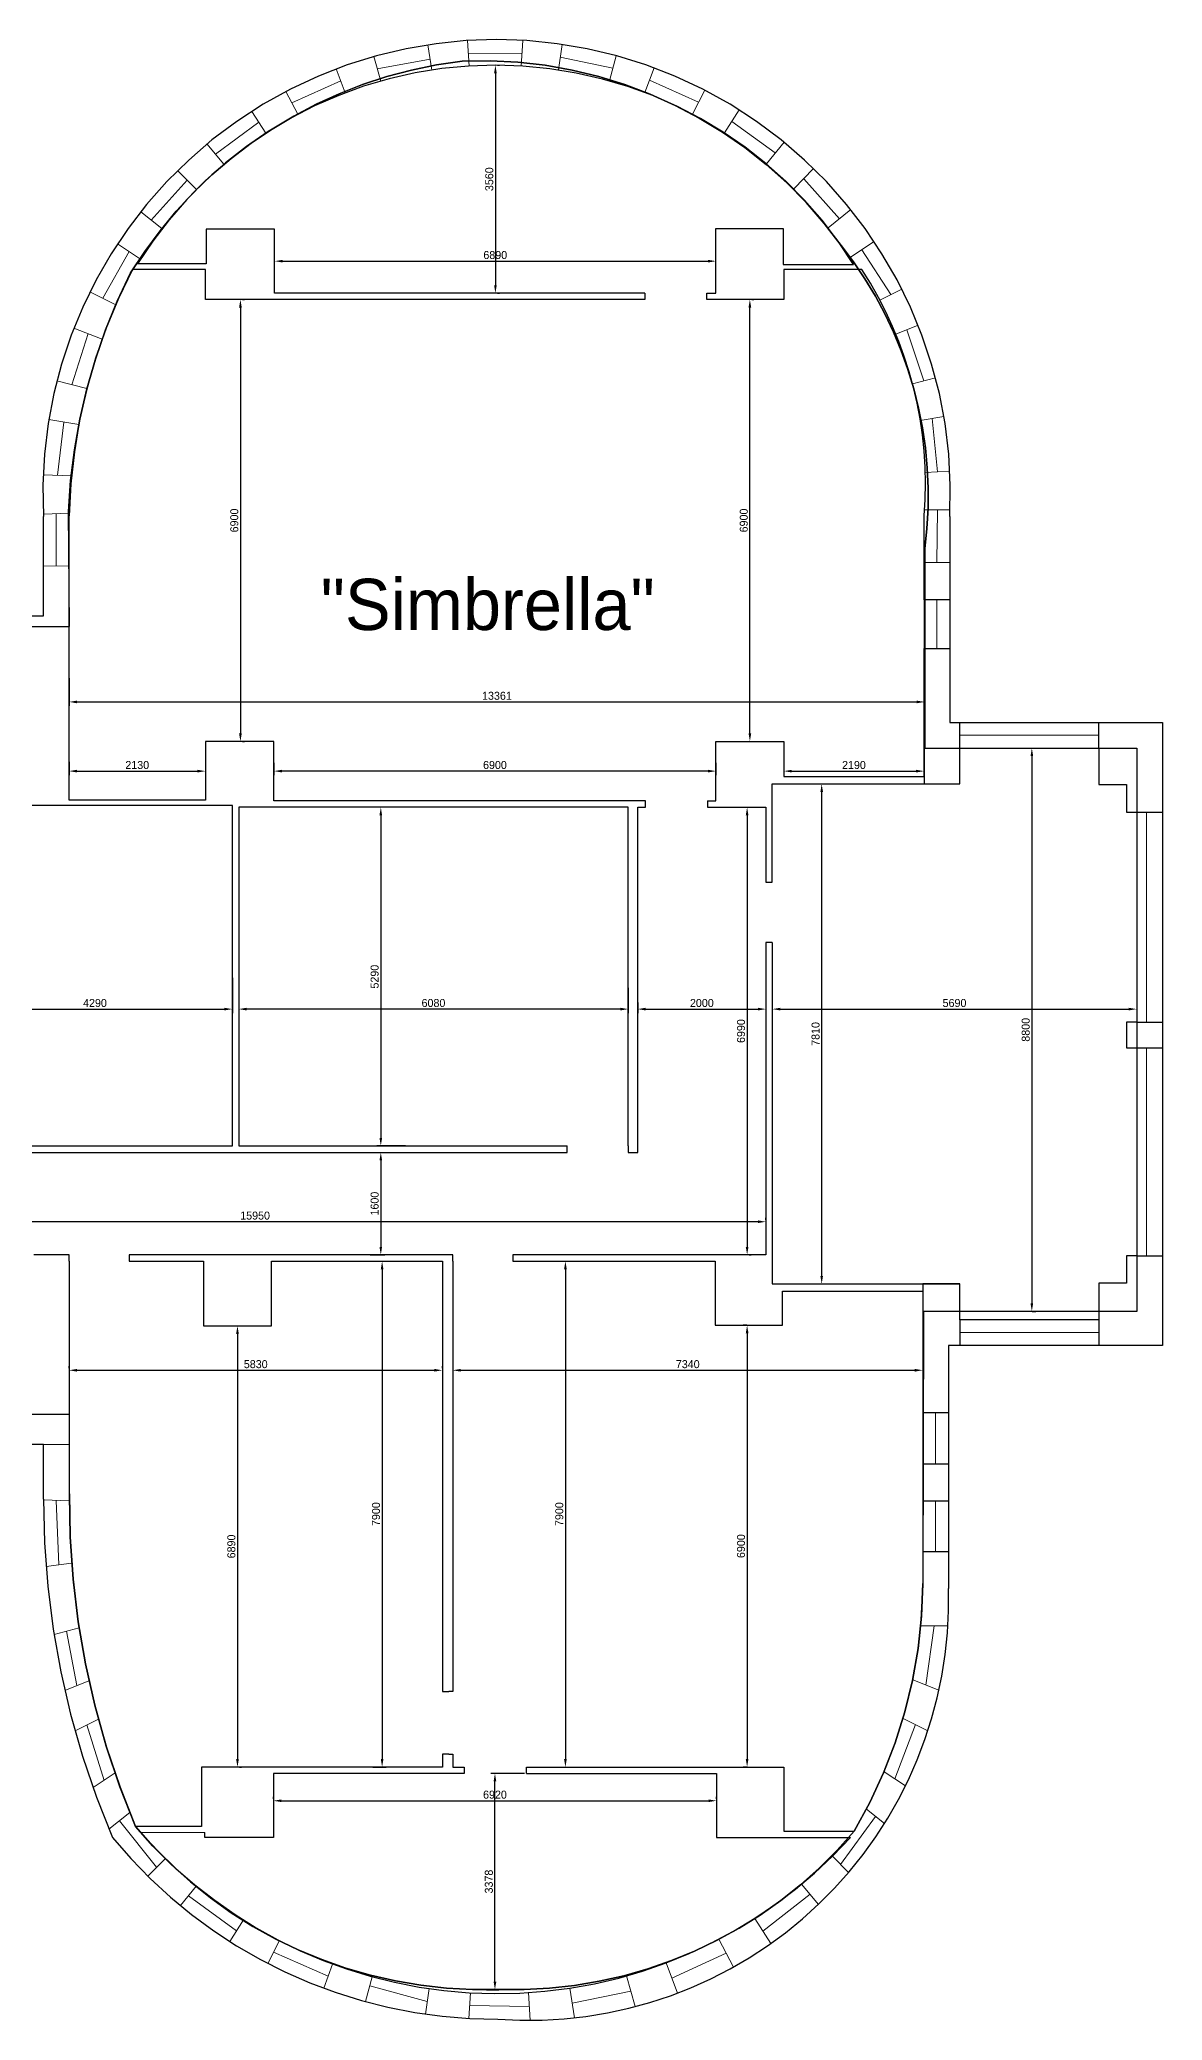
# Model space of a CAD drawing. Header units: millimetres. Extents: x 1200915 to 1252010, y -99471 to -68534.
# Drawn here: x 1234481 to 1252010, y -99471 to -68534 of the extents above; entities that cross this region are included whole.
import ezdxf

# ---------------------------------------------------------------- set-up
doc = ezdxf.new("R2010")
doc.units = ezdxf.units.MM
doc.layers.add('OFFICE_BOUNDARY', color=3, linetype='Continuous')

msp = doc.modelspace()

# ---------------------------------------------------------------- linework, layer by layer
at = {"color": 0, "lineweight": -2, "transparency": 16777216}
for p, q in [((1241628, -68934), (1241660, -68934)), ((1241597, -69059), (1241597, -72369)), ((1238150, -71962), (1238150, -71931)), ((1238275, -71994), (1244915, -71994)), ((1245040, -71962), (1245040, -71931)), ((1237647, -72594), (1237679, -72594)), ((1241628, -72494), (1241660, -72494)), ((1245601, -72594), (1245633, -72594)), ((1237616, -72719), (1237616, -79369)), ((1245570, -79369), (1245570, -72719)), ((1234940, -78508), (1234940, -78941)), ((1248301, -78508), (1248301, -78941)), ((1235065, -78878), (1248176, -78878)), ((1237647, -79494), (1237679, -79494)), ((1245601, -79494), (1245633, -79494)), ((1234940, -79816), (1234940, -80021)), ((1237070, -79816), (1237070, -80021)), ((1246100, -79800), (1246100, -80021)), ((1248290, -79800), (1248290, -80021)), ((1249972, -79724), (1249972, -88274)), ((1249987, -79599), (1250035, -79599)), ((1235065, -79959), (1236945, -79959)), ((1238140, -79831), (1238140, -80021)), ((1244915, -79959), (1238265, -79959)), ((1245040, -79831), (1245040, -80021)), ((1246225, -79959), (1248165, -79959)), ((1246691, -87844), (1246691, -80284)), ((1246723, -80159), (1246754, -80159)), ((1239877, -80524), (1239745, -80524)), ((1239808, -80649), (1239808, -85689)), ((1245396, -80524), (1245590, -80524)), ((1245527, -80649), (1245527, -87389)), ((1237490, -83185), (1237490, -83738)), ((1243670, -83344), (1243670, -83738)), ((1233325, -83676), (1237365, -83676)), ((1237590, -83543), (1237590, -83738)), ((1243545, -83676), (1237715, -83676)), ((1243820, -83573), (1243820, -83738)), ((1243945, -83676), (1245695, -83676)), ((1245820, -83573), (1245820, -83738)), ((1245920, -83573), (1245920, -83738)), ((1246045, -83676), (1251485, -83676)), ((1251610, -83573), (1251610, -83738)), ((1239642, -85914), (1239870, -85914)), ((1240193, -85814), (1239745, -85814)), ((1239808, -86039), (1239808, -87389)), ((1245695, -86997), (1229995, -86997)), ((1245820, -86966), (1245820, -86935)), ((1239642, -87514), (1239870, -87514)), ((1245558, -87514), (1245590, -87514)), ((1239514, -87614), (1239891, -87614)), ((1239828, -87739), (1239828, -95389)), ((1242690, -87739), (1242690, -95389)), ((1242721, -87614), (1242752, -87614)), ((1246723, -87969), (1246754, -87969)), ((1249976, -88399), (1250035, -88399)), ((1237570, -88749), (1237570, -95389)), ((1237601, -88624), (1237633, -88624)), ((1245524, -88614), (1245465, -88614)), ((1245527, -88739), (1245527, -95389)), ((1248270, -89060), (1248270, -89379)), ((1234940, -89285), (1234940, -89254)), ((1235065, -89317), (1240645, -89317)), ((1240770, -89285), (1240770, -89254)), ((1240930, -89169), (1240930, -89379)), ((1241055, -89317), (1248145, -89317)), ((1237601, -95514), (1237633, -95514)), ((1239685, -95514), (1239891, -95514)), ((1242721, -95514), (1242752, -95514)), ((1245524, -95514), (1245465, -95514)), ((1242049, -95614), (1241528, -95614)), ((1241590, -98867), (1241590, -95739)), ((1238130, -96009), (1238130, -95978)), ((1238255, -96041), (1244925, -96041)), ((1245050, -96009), (1245050, -95978)), ((1241458, -98992), (1241653, -98992))]:
    msp.add_line(p, q, dxfattribs=at)
at = {"color": 5, "lineweight": 5}
for p, q in [((1237902, -69825), (1237226, -70322)), ((1245966, -70304), (1245288, -69810)), ((1236782, -70727), (1236225, -71355)), ((1246968, -71331), (1246410, -70706)), ((1247772, -72517), (1247318, -71816)), ((1236308, -97080), (1235727, -96355)), ((1247531, -96285), (1246984, -97036)), ((1237557, -98071), (1236803, -97525)), ((1246509, -97502), (1245771, -98075)), ((1245198, -98422), (1244350, -98810))]:
    msp.add_line(p, q, dxfattribs=at)
for p, q in [((1234540, -77534), (1234540, -75981)), ((1248691, -75981), (1248691, -76884)), ((1248691, -76884), (1248690, -79199)), ((1232120, -77534), (1234540, -77534)), ((1248690, -79199), (1252010, -79199)), ((1252010, -79199), (1252010, -88929)), ((1252010, -88929), (1248670, -88929)), ((1248670, -88929), (1248670, -92725)), ((1234540, -90474), (1232060, -90474)), ((1234540, -91332), (1234540, -90474))]:
    msp.add_line(p, q)
at = {"color": 18, "lineweight": 30, "true_color": 0x000000}
for p, q in [((1234950, -77699), (1234932, -75906)), ((1248301, -76487), (1248301, -79599)), ((1231730, -77699), (1234950, -77699)), ((1248301, -79599), (1251610, -79599)), ((1251610, -79599), (1251610, -88399)), ((1248280, -88399), (1248270, -92649)), ((1251610, -88399), (1248280, -88399)), ((1234950, -90009), (1231820, -90009)), ((1234950, -91249), (1234950, -90009))]:
    msp.add_line(p, q, dxfattribs=at)
for points in [[(1248691, -75981), (1248699, -75493), (1248674, -75009), (1248617, -74532), (1248528, -74062), (1248407, -73601), (1248257, -73151), (1248077, -72713), (1247869, -72288), (1247632, -71878), (1247369, -71484), (1247079, -71108), (1246764, -70751), (1246424, -70415), (1246060, -70100), (1245672, -69810), (1245262, -69544), (1244835, -69307), (1244397, -69102), (1243948, -68928), (1243491, -68786), (1243028, -68676), (1242560, -68597), (1242089, -68549), (1241616, -68534), (1241143, -68549), (1240671, -68597), (1240203, -68676), (1239740, -68786), (1239283, -68928), (1238835, -69102), (1238396, -69307), (1237969, -69544), (1237559, -69810), (1237172, -70100), (1236808, -70415), (1236468, -70751), (1236152, -71108), (1235862, -71484), (1235599, -71878), (1235363, -72288), (1235154, -72713), (1234974, -73151), (1234824, -73601), (1234704, -74062), (1234615, -74532), (1234557, -75009), (1234532, -75493), (1234540, -75981)], [(1241077, -68869), (1240679, -68928), (1240287, -69009), (1239901, -69111), (1239524, -69235), (1239156, -69379), (1238797, -69543), (1238448, -69727), (1238110, -69930), (1237784, -70152), (1237471, -70391), (1237171, -70648), (1236886, -70922), (1236615, -71213), (1236361, -71519), (1236123, -71841), (1235902, -72178)], [(1247190, -72044), (1246955, -71690), (1246699, -71355), (1246424, -71039), (1246131, -70743), (1245821, -70467), (1245495, -70211), (1245154, -69977), (1244799, -69765), (1244432, -69575), (1244054, -69409), (1243665, -69267), (1243267, -69149), (1242860, -69056), (1242447, -68989), (1242027, -68948), (1241603, -68934), (1241179, -68947), (1240759, -68987), (1240345, -69054), (1239939, -69146), (1239540, -69263), (1239151, -69405), (1238772, -69570), (1238405, -69759), (1238050, -69971), (1237709, -70204), (1237383, -70459), (1237072, -70735), (1236778, -71031), (1236503, -71346), (1236246, -71681), (1236010, -72034)], [(1246997, -71751), (1246732, -71404), (1246448, -71078), (1246145, -70772), (1245826, -70486), (1245491, -70221), (1245141, -69979), (1244778, -69758), (1244402, -69561), (1244014, -69387), (1243617, -69237), (1243210, -69111), (1242795, -69010), (1242373, -68935), (1241946, -68886), (1241513, -68864), (1241077, -68869)], [(1243930, -72494), (1238150, -72494), (1238150, -71494), (1237080, -71494), (1237080, -72034), (1236010, -72034)], [(1244900, -72494), (1245040, -72494), (1245040, -71484), (1246090, -71484), (1246090, -72044), (1247190, -72044)], [(1248301, -76487), (1248335, -76170), (1248352, -75854), (1248354, -75537), (1248340, -75222), (1248310, -74909), (1248265, -74599), (1248204, -74291), (1248129, -73987), (1248038, -73687), (1247932, -73392), (1247812, -73102), (1247678, -72818), (1247529, -72540), (1247365, -72269), (1247188, -72006), (1246997, -71751)], [(1235902, -72178), (1235694, -72618), (1235511, -73067), (1235352, -73525), (1235217, -73990), (1235108, -74462), (1235024, -74939), (1234965, -75421), (1234932, -75906)], [(1235930, -72124), (1235712, -72576), (1235520, -73039), (1235355, -73511), (1235217, -73991), (1235106, -74478), (1235023, -74972), (1234967, -75470), (1234940, -75971)], [(1243930, -72494), (1243930, -72594), (1240550, -72594), (1240470, -72594), (1237070, -72594), (1237070, -72124), (1235930, -72124)], [(1247320, -72124), (1246100, -72124), (1246100, -72594), (1244900, -72594), (1244900, -72494)], [(1248291, -75971), (1248306, -75717), (1248311, -75464), (1248305, -75211), (1248289, -74959), (1248263, -74708), (1248227, -74459), (1248180, -74212), (1248124, -73967), (1248057, -73725), (1247981, -73485), (1247895, -73249), (1247799, -73015), (1247694, -72786), (1247579, -72561), (1247454, -72340), (1247320, -72124)], [(1243940, -80424), (1238140, -80424), (1238140, -79494), (1237070, -79494), (1237070, -80414), (1234940, -80414), (1234940, -75971)], [(1248691, -77284), (1248290, -77284), (1248290, -75971)], [(1244910, -80424), (1245040, -80424), (1245040, -79494), (1246100, -79494), (1246100, -80044), (1248290, -80044), (1248290, -78044), (1248691, -78044)], [(1248850, -79599), (1248850, -79199)], [(1251020, -79599), (1251020, -79199)], [(1248290, -79599), (1248290, -80159), (1248850, -80159), (1248850, -79599), (1251020, -79599), (1251020, -80169), (1251450, -80169), (1251450, -80599), (1251610, -80599), (1251610, -83879), (1251450, -83879), (1251450, -84279), (1251610, -84279), (1251610, -87529), (1251450, -87529), (1251450, -87959), (1251020, -87959), (1251020, -88529), (1248850, -88529), (1248850, -87969), (1248270, -87969), (1248270, -88489)], [(1243670, -85814), (1243670, -85914), (1243820, -85914), (1243820, -80524), (1243940, -80524), (1243940, -80424)], [(1244910, -80424), (1244910, -80524), (1245820, -80524), (1245820, -81694), (1245920, -81694)], [(1245920, -81694), (1245920, -80159), (1248290, -80159)], [(1234160, -85814), (1237490, -85814), (1237490, -80494), (1233200, -80494), (1233200, -85814)], [(1243670, -85814), (1243670, -80524), (1237590, -80524), (1237590, -85814), (1242720, -85814)], [(1251610, -80599), (1252010, -80599)], [(1245920, -82634), (1245820, -82634), (1245820, -87514), (1241870, -87514), (1241870, -87614)], [(1245920, -82634), (1245920, -87969), (1248850, -87969)], [(1251610, -83879), (1252010, -83879)], [(1251610, -84279), (1252010, -84279)], [(1234160, -85814), (1234160, -85914), (1242720, -85914), (1242720, -85814)], [(1234940, -87614), (1234940, -87514), (1234390, -87514)], [(1240930, -87614), (1240930, -87514), (1235880, -87514), (1235880, -87614)], [(1251610, -87529), (1252010, -87529)], [(1234940, -87614), (1234940, -91314)], [(1235880, -87614), (1237040, -87614), (1237040, -88624), (1238100, -88624), (1238100, -87614), (1240770, -87614), (1240770, -94334), (1240870, -94334)], [(1240930, -87614), (1240930, -94334), (1240870, -94334)], [(1241870, -87614), (1245030, -87614)], [(1245030, -87614), (1245030, -88614), (1246080, -88614), (1246080, -88084), (1248270, -88084), (1248270, -89974), (1248670, -89974)], [(1248850, -88529), (1248850, -88929)], [(1251020, -88529), (1251020, -88929)], [(1248670, -90784), (1248270, -90784), (1248270, -91354), (1248670, -91354)], [(1234950, -91249), (1234960, -91917), (1235004, -92582), (1235082, -93244), (1235195, -93900), (1235341, -94549), (1235521, -95190), (1235734, -95822), (1235980, -96444)], [(1234540, -91332), (1234557, -92010), (1234608, -92687), (1234694, -93360), (1234812, -94028)], [(1234940, -91314), (1234956, -91974), (1235005, -92631), (1235087, -93284), (1235201, -93931), (1235348, -94572), (1235527, -95206), (1235738, -95830), (1235980, -96444)], [(1248670, -92154), (1248270, -92154), (1248270, -92714)], [(1241635, -99453), (1241981, -99470), (1242327, -99468), (1242670, -99448), (1243010, -99410), (1243348, -99354), (1243681, -99282), (1244009, -99192), (1244333, -99085), (1244650, -98962), (1244961, -98822), (1245264, -98666), (1245559, -98494), (1245846, -98307), (1246124, -98104), (1246391, -97886), (1246648, -97653), (1246893, -97406), (1247122, -97149), (1247337, -96881), (1247537, -96603), (1247722, -96315), (1247891, -96019), (1248045, -95715), (1248182, -95403), (1248303, -95085), (1248408, -94761), (1248495, -94431), (1248566, -94097), (1248619, -93758), (1248654, -93416), (1248671, -93072), (1248670, -92725)], [(1247200, -96514), (1247445, -96067), (1247658, -95607), (1247841, -95135), (1247991, -94652), (1248110, -94161), (1248197, -93662), (1248250, -93157), (1248270, -92649)], [(1247200, -96514), (1247441, -96074), (1247652, -95622), (1247832, -95158), (1247983, -94683), (1248102, -94200), (1248190, -93710), (1248246, -93214), (1248270, -92714)], [(1234812, -94028), (1234965, -94689), (1235150, -95342), (1235368, -95984), (1235618, -96615)], [(1240870, -95314), (1240770, -95314), (1240770, -95514), (1237010, -95514), (1237010, -96444), (1235980, -96444)], [(1240870, -95314), (1240930, -95314), (1240930, -95514), (1241110, -95514), (1241110, -95614)], [(1242080, -95614), (1242080, -95514), (1246100, -95514), (1246100, -96514), (1247200, -96514)], [(1241110, -95614), (1238130, -95614), (1238130, -96614), (1237060, -96614), (1237060, -96534)], [(1242080, -95614), (1245050, -95614), (1245050, -96614), (1247140, -96614)], [(1235980, -96444), (1236250, -96749), (1236535, -97036), (1236835, -97306), (1237148, -97557), (1237474, -97789), (1237812, -98002), (1238161, -98195), (1238519, -98369), (1238887, -98522), (1239263, -98654), (1239647, -98765), (1240037, -98854), (1240433, -98922), (1240833, -98967), (1241238, -98989), (1241645, -98988)], [(1241645, -98988), (1242044, -98990), (1242440, -98969), (1242832, -98925), (1243219, -98860), (1243602, -98774), (1243977, -98666), (1244346, -98538), (1244707, -98389), (1245059, -98220), (1245401, -98032), (1245732, -97825), (1246052, -97599), (1246360, -97354), (1246654, -97091), (1246935, -96811), (1247200, -96514)], [(1235618, -96615), (1235904, -96943), (1236206, -97254), (1236523, -97546), (1236854, -97819), (1237199, -98072), (1237557, -98306), (1237927, -98519), (1238307, -98711), (1238698, -98882), (1239097, -99032), (1239505, -99160), (1239920, -99265), (1240341, -99347), (1240768, -99407), (1241200, -99442), (1241635, -99453)], [(1236058, -96534), (1236327, -96823), (1236610, -97097), (1236906, -97354), (1237214, -97595), (1237533, -97819), (1237862, -98025), (1238202, -98213), (1238551, -98383), (1238908, -98535), (1239273, -98668), (1239644, -98782), (1240022, -98876), (1240406, -98951), (1240794, -99006), (1241186, -99040), (1241581, -99053), (1241977, -99045), (1242369, -99017), (1242758, -98968), (1243143, -98899), (1243522, -98810), (1243895, -98701), (1244262, -98574), (1244621, -98427), (1244972, -98262), (1245315, -98078), (1245647, -97877), (1245970, -97658), (1246281, -97422), (1246580, -97169), (1246867, -96900), (1247140, -96614)]]:
    msp.add_lwpolyline(points)
at = {"lineweight": 5}
for points in [[(1240605, -69009), (1240544, -68615)], [(1241185, -68947), (1241159, -68548)], [(1242001, -68946), (1242024, -68545)], [(1242580, -69008), (1242639, -68608)], [(1242580, -69008), (1242639, -68608)], [(1239807, -69182), (1239699, -68798)], [(1243378, -69179), (1243485, -68785)], [(1243931, -69361), (1244074, -68974)], [(1239253, -69365), (1239112, -68991)], [(1239253, -69365), (1239112, -68991)], [(1238514, -69700), (1238327, -69343)], [(1244673, -69696), (1244865, -69323)], [(1244673, -69696), (1244865, -69323)], [(1238012, -69995), (1237793, -69654)], [(1245174, -69990), (1245402, -69630)], [(1237357, -70481), (1237094, -70164)], [(1237357, -70481), (1237094, -70164)], [(1245828, -70473), (1246103, -70136)], [(1236929, -70875), (1236636, -70579)], [(1246255, -70864), (1246564, -70548)], [(1236391, -71486), (1236059, -71223)], [(1246792, -71472), (1247145, -71189)], [(1236056, -71961), (1235697, -71724)], [(1247127, -71943), (1247510, -71688)], [(1247127, -71943), (1247510, -71688)], [(1235669, -72674), (1235267, -72475)], [(1247601, -72603), (1247943, -72431)], [(1247849, -73133), (1248197, -72995)], [(1235456, -73212), (1235017, -73040)], [(1235456, -73212), (1235017, -73040)], [(1235219, -73983), (1234752, -73863)], [(1248109, -73910), (1248467, -73816)], [(1248109, -73910), (1248467, -73816)], [(1235093, -74545), (1234625, -74468)], [(1248231, -74484), (1248598, -74420)], [(1234978, -75347), (1234537, -75329)], [(1248308, -75294), (1248692, -75275)], [(1234940, -91357), (1234540, -91342)], [(1234978, -92328), (1234581, -92381)], [(1235096, -93342), (1234707, -93444)], [(1235096, -93342), (1234707, -93444)], [(1235251, -94167), (1234875, -94317)], [(1248112, -94153), (1248522, -94313)], [(1248112, -94153), (1248522, -94313)], [(1235398, -94764), (1235034, -94947)], [(1247962, -94755), (1248350, -94947)], [(1247665, -95590), (1247999, -95809)], [(1235659, -95607), (1235315, -95836)], [(1235659, -95607), (1235315, -95836)], [(1247390, -96174), (1247672, -96397)], [(1235889, -96224), (1235564, -96485)], [(1237060, -96534), (1236058, -96534)], [(1236445, -96940), (1236171, -97220)], [(1246858, -96908), (1247110, -97163)], [(1236928, -97372), (1236678, -97677)], [(1246377, -97343), (1246640, -97660)], [(1246377, -97343), (1246640, -97660)], [(1237664, -97903), (1237451, -98239)], [(1245645, -97879), (1245897, -98272)], [(1238226, -98225), (1238043, -98580)], [(1238226, -98225), (1238043, -98580)], [(1245084, -98204), (1245312, -98639)], [(1239056, -98592), (1238917, -98968)], [(1244261, -98574), (1244440, -99046)], [(1244261, -98574), (1244440, -99046)], [(1239674, -98790), (1239568, -99177)], [(1240562, -98975), (1240504, -99373)], [(1240562, -98975), (1240504, -99373)], [(1242759, -98968), (1242830, -99432)], [(1243645, -98776), (1243780, -99256)], [(1241207, -99041), (1241184, -99441)], [(1242114, -99038), (1242142, -99471)]]:
    msp.add_lwpolyline(points, dxfattribs=at)
at = {"color": 5, "lineweight": 5}
for points in [[(1240579, -68838), (1239753, -68990)], [(1242012, -68746), (1241172, -68748)], [(1243432, -68982), (1242610, -68808)], [(1239182, -69178), (1238421, -69522)], [(1244769, -69510), (1244002, -69167)], [(1235877, -71842), (1235468, -72574)], [(1235237, -73126), (1234985, -73923)], [(1248288, -73863), (1248023, -73064)], [(1234859, -74507), (1234758, -75338)], [(1248500, -75285), (1248415, -74452)], [(1234740, -75938), (1234740, -76756)], [(1248491, -76702), (1248497, -75878)], [(1248490, -78044), (1248490, -77284)], [(1248850, -79399), (1251020, -79399)], [(1251760, -80599), (1251760, -83879)], [(1251760, -84279), (1251760, -87529)], [(1248850, -88729), (1251020, -88729)], [(1248470, -90784), (1248470, -89974)], [(1234780, -92355), (1234740, -91350)], [(1248470, -92154), (1248470, -91354)], [(1235063, -94242), (1234901, -93393)], [(1248449, -93310), (1248317, -94233)], [(1235487, -95722), (1235216, -94856)], [(1248156, -94851), (1247832, -95700)], [(1238987, -98780), (1238135, -98403)], [(1240533, -99174), (1239636, -98929)], [(1242128, -99254), (1241195, -99241)], [(1243713, -99016), (1242794, -99200)]]:
    msp.add_lwpolyline(points, dxfattribs=at)
at = {"color": 18, "lineweight": 5, "true_color": 0x000000}
for points in [[(1235093, -74545), (1235219, -73983)], [(1234941, -75928), (1234539, -75947)], [(1248298, -75878), (1248696, -75878)], [(1248290, -76702), (1248691, -76702)], [(1234940, -76755), (1234540, -76757)], [(1248290, -77284), (1248290, -78044)], [(1248270, -90784), (1248270, -89974)], [(1234540, -90474), (1234940, -90474)], [(1248270, -92154), (1248270, -91354)], [(1248238, -93310), (1248661, -93310)]]:
    msp.add_lwpolyline(points, dxfattribs=at)
at = {"color": 0, "transparency": 16777216}
for points in [[(1241576, -69059), (1241618, -69059), (1241597, -68934)], [(1238275, -71973), (1238275, -72015), (1238150, -71994)], [(1244915, -71973), (1244915, -72015), (1245040, -71994)], [(1241576, -72369), (1241618, -72369), (1241597, -72494)], [(1237595, -72719), (1237637, -72719), (1237616, -72594)], [(1245549, -72719), (1245591, -72719), (1245570, -72594)], [(1235065, -78858), (1235065, -78899), (1234940, -78878)], [(1248176, -78858), (1248176, -78899), (1248301, -78878)], [(1237595, -79369), (1237637, -79369), (1237616, -79494)], [(1245549, -79369), (1245591, -79369), (1245570, -79494)], [(1249952, -79724), (1249993, -79724), (1249972, -79599)], [(1235065, -79938), (1235065, -79980), (1234940, -79959)], [(1236945, -79938), (1236945, -79980), (1237070, -79959)], [(1238265, -79938), (1238265, -79980), (1238140, -79959)], [(1244915, -79938), (1244915, -79980), (1245040, -79959)], [(1246225, -79938), (1246225, -79980), (1246100, -79959)], [(1248165, -79938), (1248165, -79980), (1248290, -79959)], [(1246671, -80284), (1246712, -80284), (1246691, -80159)], [(1239787, -80649), (1239828, -80649), (1239808, -80524)], [(1245506, -80649), (1245548, -80649), (1245527, -80524)], [(1237365, -83655), (1237365, -83697), (1237490, -83676)], [(1237715, -83655), (1237715, -83697), (1237590, -83676)], [(1243545, -83655), (1243545, -83697), (1243670, -83676)], [(1243945, -83655), (1243945, -83697), (1243820, -83676)], [(1245695, -83655), (1245695, -83697), (1245820, -83676)], [(1246045, -83655), (1246045, -83697), (1245920, -83676)], [(1251485, -83655), (1251485, -83697), (1251610, -83676)], [(1239787, -85689), (1239828, -85689), (1239808, -85814)], [(1239787, -86039), (1239828, -86039), (1239808, -85914)], [(1245695, -86976), (1245695, -87018), (1245820, -86997)], [(1239787, -87389), (1239828, -87389), (1239808, -87514)], [(1245506, -87389), (1245548, -87389), (1245527, -87514)], [(1239808, -87739), (1239849, -87739), (1239828, -87614)], [(1242669, -87739), (1242711, -87739), (1242690, -87614)], [(1246671, -87844), (1246712, -87844), (1246691, -87969)], [(1249952, -88274), (1249993, -88274), (1249972, -88399)], [(1237549, -88749), (1237591, -88749), (1237570, -88624)], [(1245506, -88739), (1245548, -88739), (1245527, -88614)], [(1235065, -89296), (1235065, -89338), (1234940, -89317)], [(1240645, -89296), (1240645, -89338), (1240770, -89317)], [(1241055, -89296), (1241055, -89338), (1240930, -89317)], [(1248145, -89296), (1248145, -89338), (1248270, -89317)], [(1237549, -95389), (1237591, -95389), (1237570, -95514)], [(1239808, -95389), (1239849, -95389), (1239828, -95514)], [(1242669, -95389), (1242711, -95389), (1242690, -95514)], [(1245506, -95389), (1245548, -95389), (1245527, -95514)], [(1241569, -95739), (1241611, -95739), (1241590, -95614)], [(1238255, -96020), (1238255, -96061), (1238130, -96041)], [(1244925, -96020), (1244925, -96061), (1245050, -96041)], [(1241569, -98867), (1241611, -98867), (1241590, -98992)]]:
    msp.add_solid(points, dxfattribs=at)
at = {"layer": 'OFFICE_BOUNDARY'}
msp.add_lwpolyline([(1231730, -77699), (1234950, -77699), (1234932, -75906), (1234965, -75421), (1235024, -74939), (1235108, -74462), (1235217, -73990), (1235352, -73525), (1235511, -73067), (1235694, -72618), (1235902, -72178), (1236123, -71841), (1236361, -71519), (1236615, -71213), (1236886, -70922), (1237171, -70648), (1237471, -70391), (1237784, -70152), (1238110, -69930), (1238448, -69727), (1238797, -69543), (1239156, -69379), (1239524, -69235), (1239901, -69111), (1240287, -69009), (1240679, -68928), (1241077, -68869), (1241513, -68864), (1241946, -68886), (1242373, -68935), (1242795, -69010), (1243210, -69111), (1243617, -69237), (1244014, -69387), (1244402, -69561), (1244778, -69758), (1245141, -69979), (1245491, -70221), (1245826, -70486), (1246145, -70772), (1246448, -71078), (1246732, -71404), (1246997, -71751), (1247188, -72006), (1247365, -72269), (1247529, -72540), (1247678, -72818), (1247812, -73102), (1247932, -73392), (1248038, -73687), (1248129, -73987), (1248204, -74291), (1248265, -74599), (1248310, -74909), (1248340, -75222), (1248354, -75537), (1248352, -75854), (1248335, -76170), (1248301, -76487), (1248301, -79599), (1251610, -79599), (1251610, -79599), (1251610, -88399), (1248280, -88399), (1248270, -92649), (1248250, -93157), (1248197, -93662), (1248110, -94161), (1247991, -94652), (1247841, -95135), (1247658, -95607), (1247445, -96067), (1247200, -96514), (1246935, -96811), (1246654, -97091), (1246360, -97354), (1246052, -97599), (1245732, -97825), (1245401, -98032), (1245059, -98220), (1244707, -98389), (1244346, -98538), (1243977, -98666), (1243602, -98774), (1243219, -98860), (1242832, -98925), (1242440, -98969), (1242044, -98990), (1241645, -98988), (1241238, -98989), (1240833, -98967), (1240433, -98922), (1240037, -98854), (1239647, -98765), (1239263, -98654), (1238887, -98522), (1238519, -98369), (1238161, -98195), (1237812, -98002), (1237474, -97789), (1237148, -97557), (1236835, -97306), (1236535, -97036), (1236250, -96749), (1235980, -96444), (1235734, -95822), (1235521, -95190), (1235341, -94549), (1235195, -93900), (1235082, -93244), (1235004, -92582), (1234960, -91917), (1234950, -91249), (1234950, -90009), (1231820, -90009)], dxfattribs=at)

# ---------------------------------------------------------------- texts
at = {"color": 0, "transparency": 16777216, "char_height": 125, "attachment_point": 5, "rotation": 90}
for s, insert in [('3560', (1241502, -70714)), ('6900', (1237521, -76044)), ('6900', (1245475, -76044)), ('5290', (1239712, -83169)), ('6990', (1245432, -84019)), ('8800', (1249877, -83999)), ('7810', (1246596, -84064)), ('1600', (1239712, -86714)), ('7900', (1239733, -91564)), ('7900', (1242595, -91564)), ('6890', (1237475, -92069)), ('6900', (1245432, -92064)), ('3378', (1241495, -97303))]:
    msp.add_mtext(s, dxfattribs=dict(at, insert=insert))
at = {"color": 0, "transparency": 16777216, "char_height": 125, "attachment_point": 5}
for s, insert in [('6890', (1241595, -71899)), ('13361', (1241621, -78783)), ('2130', (1236005, -79864)), ('6900', (1241590, -79864)), ('2190', (1247195, -79864)), ('4290', (1235345, -83581)), ('6080', (1240630, -83581)), ('2000', (1244820, -83581)), ('5690', (1248765, -83581)), ('15950', (1237845, -86902)), ('5830', (1237855, -89222)), ('7340', (1244600, -89222)), ('6920', (1241590, -95946))]:
    msp.add_mtext(s, dxfattribs=dict(at, insert=insert))
at = {"color": 1, "lineweight": 30, "insert": (1234707, -76955), "char_height": 800, "attachment_point": 1}
msp.add_mtext_dynamic_manual_height_columns('\\A1;{\\C256;\\c0;              "Simbrella"  }', width=25301.6, gutter_width=12.5, heights=[-827], dxfattribs=at)

doc.saveas('drawing.dxf')
